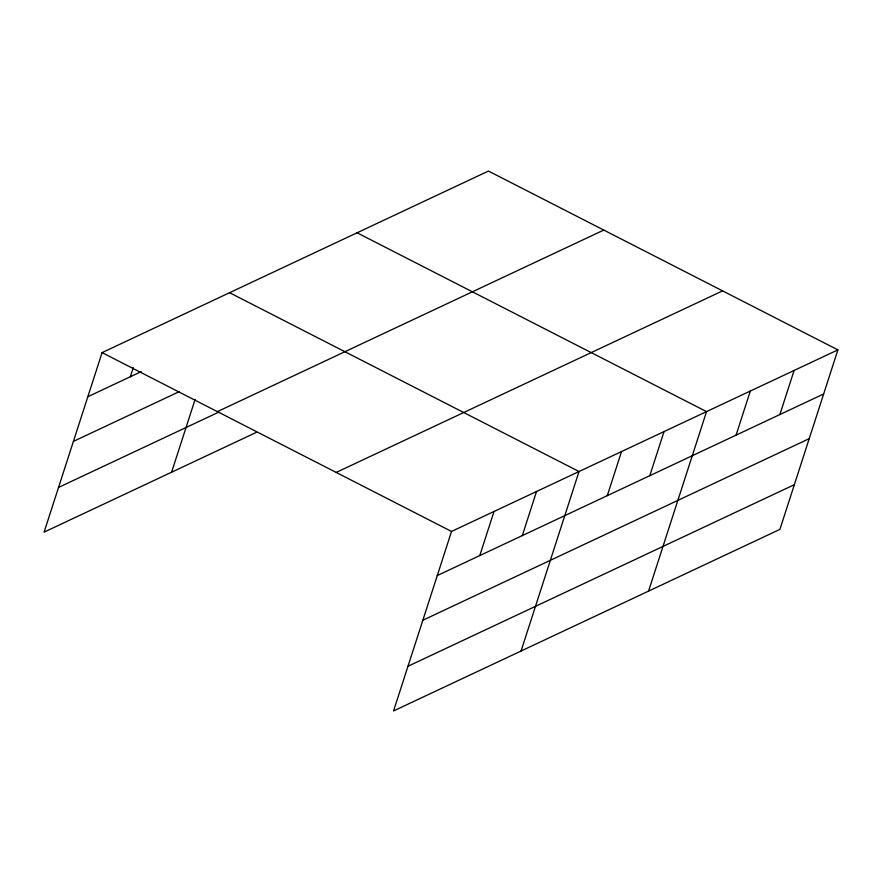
<?xml version="1.0" encoding="UTF-8"?>
<svg xmlns="http://www.w3.org/2000/svg" width="882" height="882" viewBox="0 0 882 882"><rect width="100%" height="100%" fill="white"/><g stroke="black" fill="none" stroke-linecap="round" stroke-linejoin="round"><path stroke-width="1.32" d="M837.9 349.878L451.529 531.449L393.548 710.947L779.92 529.376L837.9 349.878L488.452 171.053L102.08 352.624L44.1 532.122L256.607 432.257M130.338 376.746L133.27 367.673M171.604 472.201L195.12 399.392M479.786 555.572L494.03 511.472M522.287 535.606L536.532 491.506M521.053 651.026L579.033 471.528L229.585 292.703M607.29 495.662L621.534 451.562M649.791 475.685L664.036 431.585M648.557 591.116L706.537 411.618L357.078 232.782M736.084 435.135L750.317 391.035M779.864 414.562L794.109 370.462M87.836 396.724L141.263 371.609M73.404 441.397L179.046 391.751M217.391 411.629L603.773 230.07M58.532 487.437L218.824 412.115M336.207 472.432L722.578 290.873M437.285 575.549L823.656 393.978M422.853 620.233L809.224 438.663M407.98 666.263L794.351 484.692M102.08 352.624L451.529 531.449"/></g></svg>
